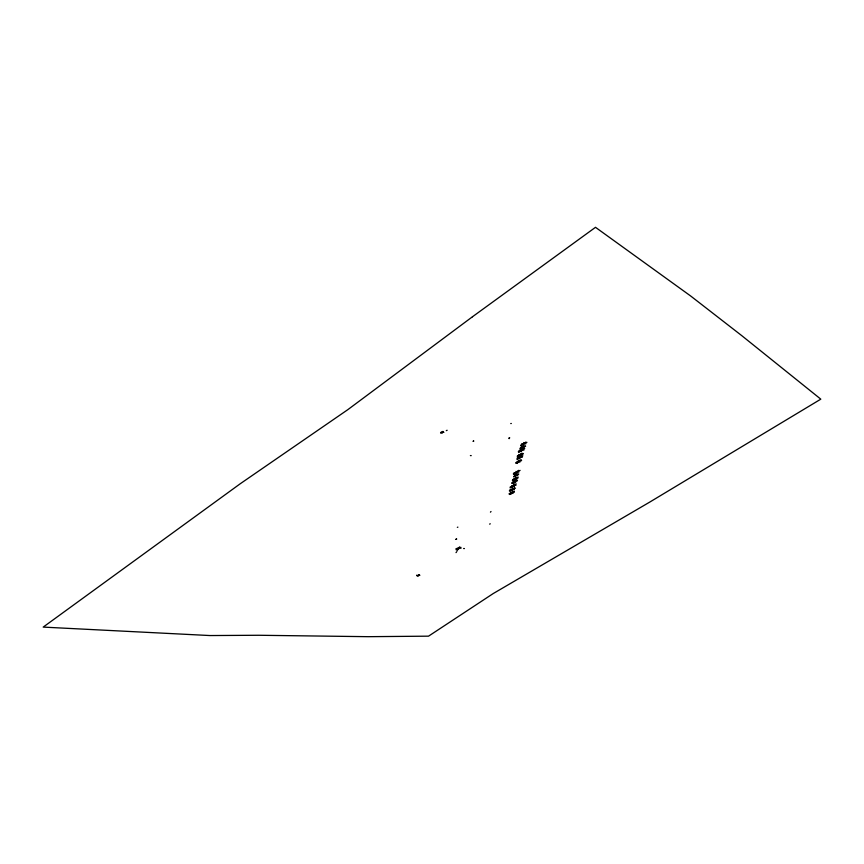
<?xml version="1.0" encoding="UTF-8"?>
<svg xmlns="http://www.w3.org/2000/svg" width="864" height="864" viewBox="0 0 864 864"><rect width="100%" height="100%" fill="white"/><g stroke="black" fill="none" stroke-linecap="round" stroke-linejoin="round"><path stroke-width="1.3" d="M512.276 488.192L512.071 490.892M512.482 491.368L510.872 494.359M509.155 438.664L509.209 437.962M460.847 547.333L460.987 548.273L458.773 547.538M523.778 442.519L523.325 445.403M513.821 484.24L511.963 487.717M518.897 472.025L514.004 472.77M515.678 482.35L513.054 481.518M457.358 550.454L457.121 551.016M517.838 475.265L514.48 475.448M456.538 551.934L456.03 552.625M473.332 441.342L473.494 440.726M518.076 477.932L512.6 479.606M525.895 443.804L521.629 443.826M516.359 473.72L516.1 471.42M442.174 433.188L442.778 431.482M418.554 575.932L418.986 574.787M518.497 470.351L513.983 474.444M458.32 549.569L459.356 547.258M520.096 470.394L513.313 473.915M523.508 445.813L521.51 448.837M521.057 453.373L519.232 456.548L519.944 458.795M519.232 460.274L517.266 463.439M515.128 480.524L513.238 483.527M512.914 486.194L514.22 483.84M521.51 451.71L521.111 449.161M516.229 477.414L513.54 480.697M516.1 483.764L510.149 487.901M522.86 455.825L516.704 459.065M524.729 448.6L518.281 451.775M490.45 512.168L491 511.52M526.932 442.346L520.711 445.122M517.752 473.774L513.95 476.993M521.413 455.825L517.493 459.562M518.767 474.044L513.745 476.442M514.588 487.544L510.095 491.378M523.346 448.502L518.875 452.488M517.46 480.751L511.823 482.771M521.608 460.566L515.84 462.596M525.852 442.055L520.873 445.954M455.89 539.417L456.613 538.801M521.24 459.659L515.905 463.352M517.093 479.898L511.898 483.484M514.21 491.227L509.393 494.489M514.372 486.68L511.585 485.73M522.428 457.142L517.352 457.898M518.065 476.993L512.395 480.524M440.824 433.242L443.146 431.622M525.064 445.727L519.782 448.999M522.774 453.276L517.201 456.797M456.181 549.828L459.907 547.366M419.278 574.873L417.463 576.072L416.772 575.51M447.163 430.272L446.288 430.639M523.984 450.036L519.016 450.576M515.462 488.182L509.339 490.838M489.607 524.102L490.288 523.822M508.961 438.178L509.738 437.854M514.415 492.102L509.015 493.787M523.411 453.848L517.417 455.792M525.636 446.267L520.225 448.006M516.186 485.028L510.17 487.069M457.348 527.332L457.898 527.137M464.432 548.575L463.612 548.51M473.17 441.31L473.785 441.094M515.711 476.626L516.035 474.433M455.836 548.91L459.821 547.204M440.575 432.518L443.07 431.471M514.22 489.661L510.008 489.553M515.927 479.714L514.091 478.3M510.743 423.565L511.326 423.479M455.89 539.32L456.613 539.298M470.394 455.587L471.226 455.63M419.872 575.284L418.694 574.927M512.968 493.474L510.343 492.512M443.858 432.389L442.411 431.665M517.169 461.322L519.869 462.175M518.886 454.475L521.726 455.414M521.543 446.818L524.102 447.692M416.783 575.154L417.258 575.651L419.224 574.754M518.789 455.555L519.07 456.17M472.468 316.764L347.922 409.59L240.268 483.732L43.2 627.102L209.952 635.548L258.779 635.267L368.096 636.682L428.533 636.163L493.236 593.546L649.836 502.038L820.8 399.157L741.798 335.675L690.682 296.006L595.501 227.318L472.468 316.764"/></g></svg>
